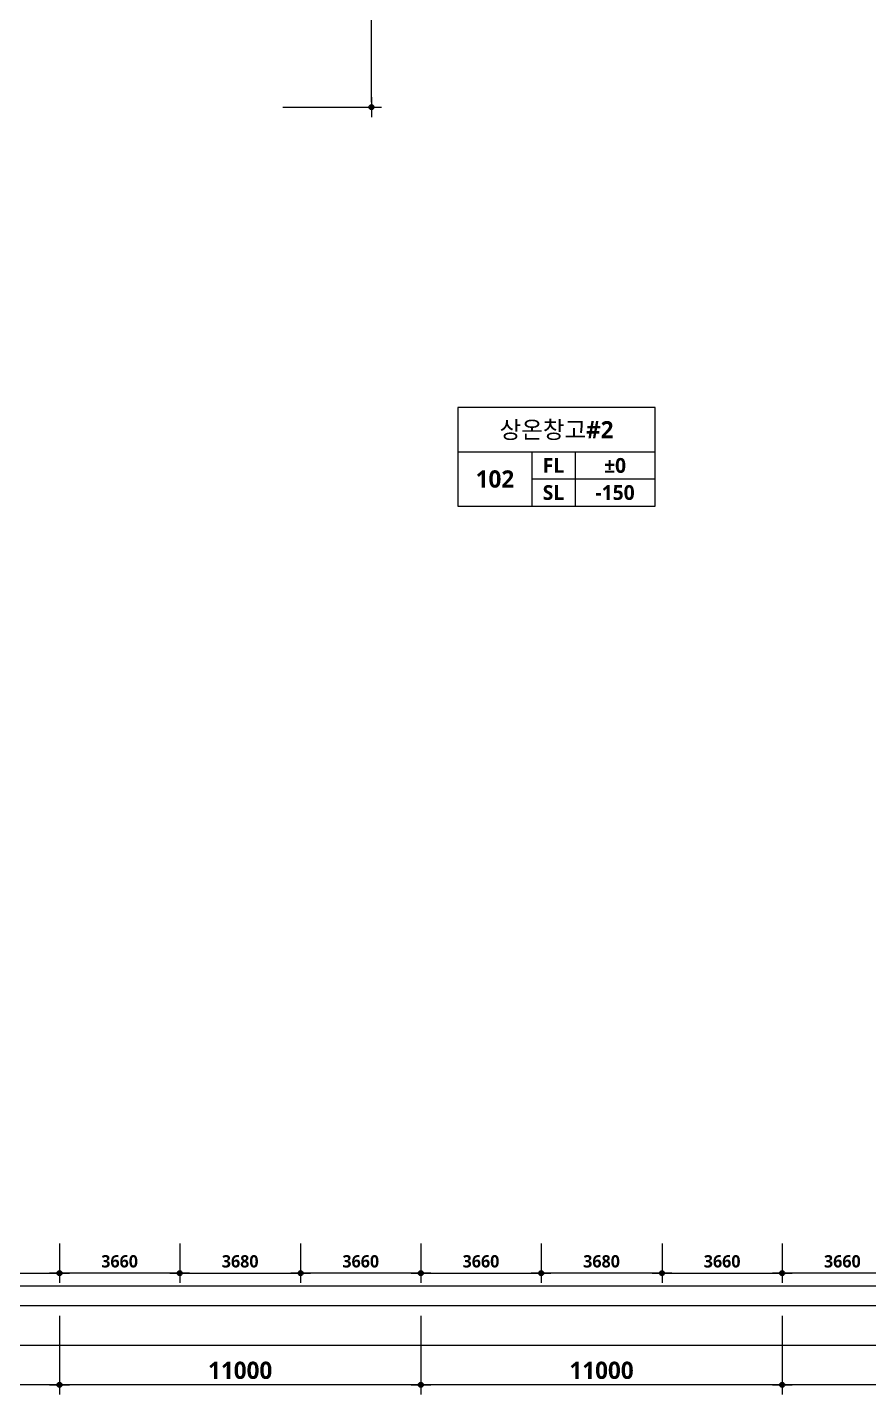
# Model space of a CAD drawing. Header units: millimetres. Extents: x -63924 to 190228206, y 0 to 456875599.
# Drawn here: x 116652 to 142260, y 273650 to 315280 of the extents above; entities that cross this region are included whole.
import ezdxf
from ezdxf.enums import TextEntityAlignment as Align

# ---------------------------------------------------------------- set-up
doc = ezdxf.new("R2010")
doc.units = ezdxf.units.MM
doc.header["$LTSCALE"] = 150
doc.header["$MEASUREMENT"] = 0
doc.header["$PDSIZE"] = -10
doc.layers.get('0').update_dxf_attribs({"linetype": 'CONTINUOUS'})
doc.layers.get('Defpoints').update_dxf_attribs({"color": 153, "linetype": 'CONTINUOUS'})
for name, color, linetype in [('A-ANNO-DIM', 4, 'CONTINUOUS'), ('A-ANNO-GRA1', 7, 'CONTINUOUS'), ('A-ANNO-TEXT1', 7, 'CONTINUOUS'), ('A-ANNO-TEXT2', 3, 'CONTINUOUS'), ('A-ST-AXIS-DIM', 7, 'CONTINUOUS')]:
    doc.layers.add(name, color=color, linetype=linetype)
doc.layers.add('G(그리드1)', color=185, linetype='CONTINUOUS', plot=False)
doc.layers.add('G(그리드2)', color=235, linetype='CONTINUOUS', plot=False)
doc.styles.add('2020음성 1차', font='')
doc.styles.add('SH_나눔', font='')
doc.styles.add('SH_대대리576', font='')
doc.styles.get('2020음성 1차').set_extended_font_data('NanumGothic', bold=True)
doc.styles.get('SH_나눔').set_extended_font_data('NanumGothic', bold=True)
doc.styles.get('SH_대대리576').set_extended_font_data('NanumGothic', bold=True)
doc.dimstyles.new('SHP 300', dxfattribs={"dimscale": 150, "dimtxt": 3.5, "dimasz": 1, "dimexe": 2, "dimexo": 2, "dimgap": 1, "dimtad": 1, "dimdec": 0, "dimzin": 0, "dimdsep": 46, "dimtxsty": 'SH_대대리576', "dimblk": 'DIMDOT', "dimcen": 0.09, "dimclrt": 3, "dimadec": 0, "dimazin": 1, "dimtfac": 1, "dimtdec": 0, "dimtix": 1, "dimtmove": 2, "dimatfit": 0, "dimldrblk": 'DIMDOT', "dimfxl": 1, "dimtolj": 1, "dimtzin": 0, "dimarcsym": 0})
doc.dimstyles.new('SHP300내부', dxfattribs={"dimscale": 150, "dimtxt": 2.5, "dimasz": 1, "dimexe": 2, "dimexo": 2, "dimgap": 1, "dimtad": 1, "dimdec": 0, "dimzin": 0, "dimdsep": 46, "dimtxsty": 'SH_대대리576', "dimblk": 'DIMDOT', "dimcen": 0.09, "dimclrd": 256, "dimclre": 256, "dimclrt": 3, "dimadec": 0, "dimazin": 1, "dimtfac": 1, "dimtdec": 0, "dimtix": 1, "dimtmove": 2, "dimatfit": 0, "dimldrblk": 'DIMDOT', "dimfxl": 1, "dimtolj": 1, "dimtzin": 0, "dimlwd": -1, "dimlwe": -1, "dimarcsym": 0})

# ---------------------------------------------------------------- blocks, each defined once
blk = doc.blocks.new('DIMDOT')
at = {"color": 0}
blk.add_line((-2, 0), (2, 0), dxfattribs=at)
for radius in [0.5, 0.25]:
    blk.add_circle((0, 0), radius, dxfattribs=at)
blk = doc.blocks.new('*D220')
at = {"layer": 'A-ANNO-DIM', "transparency": 16777216}
for p, q in [((124430, 321250), (127430, 321250)), ((127130, 313000), (127130, 321100)), ((124430, 312850), (127430, 312850))]:
    blk.add_line(p, q, dxfattribs=at)
at = {"layer": 'Defpoints', "color": 0, "transparency": 16777216}
for p in [(124130, 321250), (127130, 321250), (124130, 312850)]:
    blk.add_point(p, dxfattribs=at)
at = {"layer": 'A-ANNO-DIM', "linetype": 'ByBlock', "transparency": 16777216, "xscale": 150, "yscale": 150, "zscale": 150}
for p, rotation in [((127130, 321250), 90), ((127130, 312850), 270)]:
    blk.add_blockref('DIMDOT', p, dxfattribs=dict(at, rotation=rotation))
at = {"layer": 'A-ANNO-DIM', "color": 3, "transparency": 16777216, "insert": (126773, 317050), "char_height": 375, "attachment_point": 5, "rotation": 90, "style": 'SH_대대리576'}
blk.add_mtext('\\A1;8400', dxfattribs=at)
blk = doc.blocks.new('*D806')
at = {"layer": 'A-ANNO-DIM', "transparency": 16777216}
for p, q in [((113970, 278250), (113970, 277050)), ((117630, 278250), (117630, 277050)), ((114120, 277350), (117480, 277350))]:
    blk.add_line(p, q, dxfattribs=at)
at = {"layer": 'Defpoints', "color": 0, "transparency": 16777216}
for p in [(113970, 278550), (117630, 278550), (117630, 277350)]:
    blk.add_point(p, dxfattribs=at)
at = {"layer": 'A-ANNO-DIM', "linetype": 'ByBlock', "transparency": 16777216, "xscale": 150, "yscale": 150, "zscale": 150, "rotation": 180}
blk.add_blockref('DIMDOT', (113970, 277350), dxfattribs=at)
at = {"layer": 'A-ANNO-DIM', "linetype": 'ByBlock', "transparency": 16777216, "xscale": 150, "yscale": 150, "zscale": 150}
blk.add_blockref('DIMDOT', (117630, 277350), dxfattribs=at)
at = {"layer": 'A-ANNO-DIM', "color": 3, "transparency": 16777216, "insert": (115800, 277707), "char_height": 375, "attachment_point": 5, "style": 'SH_대대리576'}
blk.add_mtext('\\A1;3660', dxfattribs=at)
blk = doc.blocks.new('*D807')
at = {"layer": 'A-ANNO-DIM', "transparency": 16777216}
for p, q in [((124970, 278250), (124970, 277050)), ((128630, 278250), (128630, 277050)), ((128480, 277350), (125120, 277350))]:
    blk.add_line(p, q, dxfattribs=at)
at = {"layer": 'Defpoints', "color": 0, "transparency": 16777216}
for p in [(124970, 278550), (128630, 278550), (124970, 277350)]:
    blk.add_point(p, dxfattribs=at)
at = {"layer": 'A-ANNO-DIM', "linetype": 'ByBlock', "transparency": 16777216, "xscale": 150, "yscale": 150, "zscale": 150, "rotation": 180}
blk.add_blockref('DIMDOT', (124970, 277350), dxfattribs=at)
at = {"layer": 'A-ANNO-DIM', "linetype": 'ByBlock', "transparency": 16777216, "xscale": 150, "yscale": 150, "zscale": 150}
blk.add_blockref('DIMDOT', (128630, 277350), dxfattribs=at)
at = {"layer": 'A-ANNO-DIM', "color": 3, "transparency": 16777216, "insert": (126800, 277707), "char_height": 375, "attachment_point": 5, "style": 'SH_대대리576'}
blk.add_mtext('\\A1;3660', dxfattribs=at)
blk = doc.blocks.new('*D808')
at = {"layer": 'A-ANNO-DIM', "transparency": 16777216}
for p, q in [((121290, 278250), (121290, 277050)), ((124970, 278250), (124970, 277050)), ((121440, 277350), (124820, 277350))]:
    blk.add_line(p, q, dxfattribs=at)
at = {"layer": 'Defpoints', "color": 0, "transparency": 16777216}
for p in [(121290, 278550), (124970, 278550), (124970, 277350)]:
    blk.add_point(p, dxfattribs=at)
at = {"layer": 'A-ANNO-DIM', "linetype": 'ByBlock', "transparency": 16777216, "xscale": 150, "yscale": 150, "zscale": 150, "rotation": 180}
blk.add_blockref('DIMDOT', (121290, 277350), dxfattribs=at)
at = {"layer": 'A-ANNO-DIM', "linetype": 'ByBlock', "transparency": 16777216, "xscale": 150, "yscale": 150, "zscale": 150}
blk.add_blockref('DIMDOT', (124970, 277350), dxfattribs=at)
at = {"layer": 'A-ANNO-DIM', "color": 3, "transparency": 16777216, "insert": (123130, 277707), "char_height": 375, "attachment_point": 5, "style": 'SH_대대리576'}
blk.add_mtext('\\A1;3680', dxfattribs=at)
blk = doc.blocks.new('*D809')
at = {"layer": 'A-ANNO-DIM', "transparency": 16777216}
for p, q in [((117630, 278250), (117630, 277050)), ((121290, 278250), (121290, 277050)), ((121140, 277350), (117780, 277350))]:
    blk.add_line(p, q, dxfattribs=at)
at = {"layer": 'Defpoints', "color": 0, "transparency": 16777216}
for p in [(117630, 278550), (121290, 278550), (117630, 277350)]:
    blk.add_point(p, dxfattribs=at)
at = {"layer": 'A-ANNO-DIM', "linetype": 'ByBlock', "transparency": 16777216, "xscale": 150, "yscale": 150, "zscale": 150, "rotation": 180}
blk.add_blockref('DIMDOT', (117630, 277350), dxfattribs=at)
at = {"layer": 'A-ANNO-DIM', "linetype": 'ByBlock', "transparency": 16777216, "xscale": 150, "yscale": 150, "zscale": 150}
blk.add_blockref('DIMDOT', (121290, 277350), dxfattribs=at)
at = {"layer": 'A-ANNO-DIM', "color": 3, "transparency": 16777216, "insert": (119460, 277707), "char_height": 375, "attachment_point": 5, "style": 'SH_대대리576'}
blk.add_mtext('\\A1;3660', dxfattribs=at)
blk = doc.blocks.new('*D810')
at = {"layer": 'A-ANNO-DIM', "transparency": 16777216}
for p, q in [((128630, 278250), (128630, 277050)), ((132290, 278250), (132290, 277050)), ((128780, 277350), (132140, 277350))]:
    blk.add_line(p, q, dxfattribs=at)
at = {"layer": 'Defpoints', "color": 0, "transparency": 16777216}
for p in [(128630, 278550), (132290, 278550), (132290, 277350)]:
    blk.add_point(p, dxfattribs=at)
at = {"layer": 'A-ANNO-DIM', "linetype": 'ByBlock', "transparency": 16777216, "xscale": 150, "yscale": 150, "zscale": 150, "rotation": 180}
blk.add_blockref('DIMDOT', (128630, 277350), dxfattribs=at)
at = {"layer": 'A-ANNO-DIM', "linetype": 'ByBlock', "transparency": 16777216, "xscale": 150, "yscale": 150, "zscale": 150}
blk.add_blockref('DIMDOT', (132290, 277350), dxfattribs=at)
at = {"layer": 'A-ANNO-DIM', "color": 3, "transparency": 16777216, "insert": (130460, 277707), "char_height": 375, "attachment_point": 5, "style": 'SH_대대리576'}
blk.add_mtext('\\A1;3660', dxfattribs=at)
blk = doc.blocks.new('*D811')
at = {"layer": 'A-ANNO-DIM', "transparency": 16777216}
for p, q in [((132290, 278250), (132290, 277050)), ((135970, 278250), (135970, 277050)), ((135820, 277350), (132440, 277350))]:
    blk.add_line(p, q, dxfattribs=at)
at = {"layer": 'Defpoints', "color": 0, "transparency": 16777216}
for p in [(132290, 278550), (135970, 278550), (132290, 277350)]:
    blk.add_point(p, dxfattribs=at)
at = {"layer": 'A-ANNO-DIM', "linetype": 'ByBlock', "transparency": 16777216, "xscale": 150, "yscale": 150, "zscale": 150, "rotation": 180}
blk.add_blockref('DIMDOT', (132290, 277350), dxfattribs=at)
at = {"layer": 'A-ANNO-DIM', "linetype": 'ByBlock', "transparency": 16777216, "xscale": 150, "yscale": 150, "zscale": 150}
blk.add_blockref('DIMDOT', (135970, 277350), dxfattribs=at)
at = {"layer": 'A-ANNO-DIM', "color": 3, "transparency": 16777216, "insert": (134130, 277707), "char_height": 375, "attachment_point": 5, "style": 'SH_대대리576'}
blk.add_mtext('\\A1;3680', dxfattribs=at)
blk = doc.blocks.new('*D812')
at = {"layer": 'A-ANNO-DIM', "transparency": 16777216}
for p, q in [((135970, 278250), (135970, 277050)), ((139630, 278250), (139630, 277050)), ((136120, 277350), (139480, 277350))]:
    blk.add_line(p, q, dxfattribs=at)
at = {"layer": 'Defpoints', "color": 0, "transparency": 16777216}
for p in [(135970, 278550), (139630, 278550), (139630, 277350)]:
    blk.add_point(p, dxfattribs=at)
at = {"layer": 'A-ANNO-DIM', "linetype": 'ByBlock', "transparency": 16777216, "xscale": 150, "yscale": 150, "zscale": 150, "rotation": 180}
blk.add_blockref('DIMDOT', (135970, 277350), dxfattribs=at)
at = {"layer": 'A-ANNO-DIM', "linetype": 'ByBlock', "transparency": 16777216, "xscale": 150, "yscale": 150, "zscale": 150}
blk.add_blockref('DIMDOT', (139630, 277350), dxfattribs=at)
at = {"layer": 'A-ANNO-DIM', "color": 3, "transparency": 16777216, "insert": (137800, 277707), "char_height": 375, "attachment_point": 5, "style": 'SH_대대리576'}
blk.add_mtext('\\A1;3660', dxfattribs=at)
blk = doc.blocks.new('*D815')
at = {"layer": 'A-ANNO-DIM', "transparency": 16777216}
for p, q in [((139630, 278250), (139630, 277050)), ((143290, 278250), (143290, 277050)), ((143140, 277350), (139780, 277350))]:
    blk.add_line(p, q, dxfattribs=at)
at = {"layer": 'Defpoints', "color": 0, "transparency": 16777216}
for p in [(139630, 278550), (143290, 278550), (139630, 277350)]:
    blk.add_point(p, dxfattribs=at)
at = {"layer": 'A-ANNO-DIM', "linetype": 'ByBlock', "transparency": 16777216, "xscale": 150, "yscale": 150, "zscale": 150, "rotation": 180}
blk.add_blockref('DIMDOT', (139630, 277350), dxfattribs=at)
at = {"layer": 'A-ANNO-DIM', "linetype": 'ByBlock', "transparency": 16777216, "xscale": 150, "yscale": 150, "zscale": 150}
blk.add_blockref('DIMDOT', (143290, 277350), dxfattribs=at)
at = {"layer": 'A-ANNO-DIM', "color": 3, "transparency": 16777216, "insert": (141460, 277707), "char_height": 375, "attachment_point": 5, "style": 'SH_대대리576'}
blk.add_mtext('\\A1;3660', dxfattribs=at)
blk = doc.blocks.new('*D816')
at = {"layer": 'A-ST-AXIS-DIM', "color": 0, "lineweight": -2, "transparency": 16777216}
for p, q in [((106630, 276050), (106630, 273650)), ((117630, 276050), (117630, 273650)), ((117480, 273950), (106780, 273950))]:
    blk.add_line(p, q, dxfattribs=at)
at = {"layer": 'Defpoints', "color": 0, "transparency": 16777216}
for p in [(106630, 276350), (117630, 276350), (106630, 273950)]:
    blk.add_point(p, dxfattribs=at)
at = {"layer": 'A-ST-AXIS-DIM', "color": 0, "linetype": 'ByBlock', "lineweight": -2, "transparency": 16777216, "xscale": 150, "yscale": 150, "zscale": 150, "rotation": 180}
blk.add_blockref('DIMDOT', (106630, 273950), dxfattribs=at)
at = {"layer": 'A-ST-AXIS-DIM', "color": 0, "linetype": 'ByBlock', "lineweight": -2, "transparency": 16777216, "xscale": 150, "yscale": 150, "zscale": 150}
blk.add_blockref('DIMDOT', (117630, 273950), dxfattribs=at)
at = {"layer": 'A-ST-AXIS-DIM', "color": 3, "transparency": 16777216, "insert": (112130, 274388), "char_height": 525, "attachment_point": 5, "style": 'SH_대대리576'}
blk.add_mtext('\\A1;11000', dxfattribs=at)
blk = doc.blocks.new('*D817')
at = {"layer": 'A-ST-AXIS-DIM', "color": 0, "lineweight": -2, "transparency": 16777216}
for p, q in [((117630, 276050), (117630, 273650)), ((128630, 276050), (128630, 273650)), ((128480, 273950), (117780, 273950))]:
    blk.add_line(p, q, dxfattribs=at)
at = {"layer": 'Defpoints', "color": 0, "transparency": 16777216}
for p in [(117630, 276350), (128630, 276350), (117630, 273950)]:
    blk.add_point(p, dxfattribs=at)
at = {"layer": 'A-ST-AXIS-DIM', "color": 0, "linetype": 'ByBlock', "lineweight": -2, "transparency": 16777216, "xscale": 150, "yscale": 150, "zscale": 150, "rotation": 180}
blk.add_blockref('DIMDOT', (117630, 273950), dxfattribs=at)
at = {"layer": 'A-ST-AXIS-DIM', "color": 0, "linetype": 'ByBlock', "lineweight": -2, "transparency": 16777216, "xscale": 150, "yscale": 150, "zscale": 150}
blk.add_blockref('DIMDOT', (128630, 273950), dxfattribs=at)
at = {"layer": 'A-ST-AXIS-DIM', "color": 3, "transparency": 16777216, "insert": (123130, 274388), "char_height": 525, "attachment_point": 5, "style": 'SH_대대리576'}
blk.add_mtext('\\A1;11000', dxfattribs=at)
blk = doc.blocks.new('*D818')
at = {"layer": 'A-ST-AXIS-DIM', "color": 0, "lineweight": -2, "transparency": 16777216}
for p, q in [((128630, 276050), (128630, 273650)), ((139630, 276050), (139630, 273650)), ((139480, 273950), (128780, 273950))]:
    blk.add_line(p, q, dxfattribs=at)
at = {"layer": 'Defpoints', "color": 0, "transparency": 16777216}
for p in [(128630, 276350), (139630, 276350), (128630, 273950)]:
    blk.add_point(p, dxfattribs=at)
at = {"layer": 'A-ST-AXIS-DIM', "color": 0, "linetype": 'ByBlock', "lineweight": -2, "transparency": 16777216, "xscale": 150, "yscale": 150, "zscale": 150, "rotation": 180}
blk.add_blockref('DIMDOT', (128630, 273950), dxfattribs=at)
at = {"layer": 'A-ST-AXIS-DIM', "color": 0, "linetype": 'ByBlock', "lineweight": -2, "transparency": 16777216, "xscale": 150, "yscale": 150, "zscale": 150}
blk.add_blockref('DIMDOT', (139630, 273950), dxfattribs=at)
at = {"layer": 'A-ST-AXIS-DIM', "color": 3, "transparency": 16777216, "insert": (134130, 274388), "char_height": 525, "attachment_point": 5, "style": 'SH_대대리576'}
blk.add_mtext('\\A1;11000', dxfattribs=at)
blk = doc.blocks.new('*D819')
at = {"layer": 'A-ST-AXIS-DIM', "color": 0, "lineweight": -2, "transparency": 16777216}
for p, q in [((139630, 276050), (139630, 273650)), ((150630, 276050), (150630, 273650)), ((150480, 273950), (139780, 273950))]:
    blk.add_line(p, q, dxfattribs=at)
at = {"layer": 'Defpoints', "color": 0, "transparency": 16777216}
for p in [(139630, 276350), (150630, 276350), (139630, 273950)]:
    blk.add_point(p, dxfattribs=at)
at = {"layer": 'A-ST-AXIS-DIM', "color": 0, "linetype": 'ByBlock', "lineweight": -2, "transparency": 16777216, "xscale": 150, "yscale": 150, "zscale": 150, "rotation": 180}
blk.add_blockref('DIMDOT', (139630, 273950), dxfattribs=at)
at = {"layer": 'A-ST-AXIS-DIM', "color": 0, "linetype": 'ByBlock', "lineweight": -2, "transparency": 16777216, "xscale": 150, "yscale": 150, "zscale": 150}
blk.add_blockref('DIMDOT', (150630, 273950), dxfattribs=at)
at = {"layer": 'A-ST-AXIS-DIM', "color": 3, "transparency": 16777216, "insert": (145130, 274388), "char_height": 525, "attachment_point": 5, "style": 'SH_대대리576'}
blk.add_mtext('\\A1;11000', dxfattribs=at)
blk = doc.blocks.new('G$C9D92D8A7')
at = {"layer": 'A-ANNO-GRA1'}
for p, q in [((0, 11), (40, 11)), ((15, 11), (15, 0)), ((23.75, 11), (23.75, 0)), ((15, 5.5), (40, 5.5))]:
    blk.add_line(p, q, dxfattribs=at)
blk.add_lwpolyline([(0, 20), (0, 0), (40, 0), (40, 20)], close=True, dxfattribs=at)
at = {"style": '2020음성 1차'}
for tag, height, p in [('실명', 3.5, (20, 15.5)), ('마감레벨', 3, (31.875, 8.25)), ('실번호', 3.5, (7.5, 5.5)), ('구조레벨', 3, (31.875, 2.75))]:
    blk.add_attdef(tag, text='', height=height, dxfattribs=at).set_placement(p, align=Align.MIDDLE_CENTER)
at = {"layer": 'A-ANNO-TEXT1', "style": 'SH_나눔'}
for s, p in [('FL', (19.375, 8.25)), ('SL', (19.375, 2.75))]:
    blk.add_text(s, height=3, dxfattribs=at).set_placement(p, align=Align.MIDDLE)

msp = doc.modelspace()

# ---------------------------------------------------------------- linework, layer by layer
at = {"layer": 'G(그리드1)'}
for points in [[(171630, 273950), (98230, 273950), (98230, 369550), (171630, 369550)], [(170430, 275150), (99430, 275150), (99430, 368350), (170430, 368350)], [(169230, 276350), (100630, 276350), (100630, 367150), (169230, 367150)]]:
    msp.add_lwpolyline(points, close=True, dxfattribs=at)
at = {"layer": 'G(그리드2)'}
msp.add_lwpolyline([(168630, 276950), (101230, 276950), (101230, 366550), (168630, 366550)], close=True, dxfattribs=at)

# ---------------------------------------------------------------- block references
at = {"layer": 'A-ANNO-TEXT1'}
ref = msp.add_blockref('G$C9D92D8A7', (129759.9, 300704.1), dxfattribs=dict(at, xscale=150, yscale=150, zscale=150))
ref.add_attrib('실명', '상온창고#2', dxfattribs={"layer": 'A-ANNO-TEXT2', "height": 525, "style": '2020음성 1차'}).set_placement((132759.9, 303029.1, 103000), align=Align.MIDDLE_CENTER)
ref.add_attrib('실번호', '102', dxfattribs={"layer": 'A-ANNO-TEXT2', "height": 525, "style": '2020음성 1차'}).set_placement((130884.9, 301529.1, 103000), align=Align.MIDDLE_CENTER)
ref.add_attrib('마감레벨', '%%p0', dxfattribs={"height": 450, "style": '2020음성 1차'}).set_placement((134541.1, 301941.6, 103000), align=Align.MIDDLE_CENTER)
ref.add_attrib('구조레벨', '-150', dxfattribs={"height": 450, "style": '2020음성 1차'}).set_placement((134541.1, 301116.6, 103000), align=Align.MIDDLE_CENTER)

# ---------------------------------------------------------------- dimensions: what is measured, and where the dimension line sits
at = {"layer": 'A-ANNO-DIM'}
dim = msp.add_linear_dim(base=(127130, 321250), p1=(124130, 312850), p2=(124130, 321250), angle=270, dimstyle='SHP300내부', dxfattribs=at)
dim.commit()
dim.dimension.update_dxf_attribs({"geometry": '*D220', "text_midpoint": (126773.1, 317050)})
for base, p1, p2, picture, middle in [((117630, 277350), (113970, 278550), (117630, 278550), '*D806', (115800, 277706.9)), ((124970, 277350), (121290, 278550), (124970, 278550), '*D808', (123130, 277706.9)), ((132290, 277350), (128630, 278550), (132290, 278550), '*D810', (130460, 277706.9)), ((139630, 277350), (135970, 278550), (139630, 278550), '*D812', (137800, 277706.9))]:
    dim = msp.add_linear_dim(base=base, p1=p1, p2=p2, dimstyle='SHP300내부', override={"dimtxsty": 'SH_대대리576', "dimldrblk": 'DIMDOT'}, dxfattribs=at)
    dim.commit()
    dim.dimension.update_dxf_attribs({"geometry": picture, "text_midpoint": middle})
for base, p1, p2, picture, middle in [((117630, 277350), (121290, 278550), (117630, 278550), '*D809', (119460, 277706.9)), ((124970, 277350), (128630, 278550), (124970, 278550), '*D807', (126800, 277706.9)), ((132290, 277350), (135970, 278550), (132290, 278550), '*D811', (134130, 277706.9)), ((139630, 277350), (143290, 278550), (139630, 278550), '*D815', (141460, 277706.9))]:
    dim = msp.add_linear_dim(base=base, p1=p1, p2=p2, angle=180, dimstyle='SHP300내부', override={"dimtxsty": 'SH_대대리576', "dimldrblk": 'DIMDOT'}, dxfattribs=at)
    dim.commit()
    dim.dimension.update_dxf_attribs({"geometry": picture, "text_midpoint": middle})
at = {"layer": 'A-ST-AXIS-DIM'}
for base, p1, p2, picture, middle in [((106630, 273950), (117630, 276350), (106630, 276350), '*D816', (112130, 274387.9)), ((117630, 273950), (128630, 276350), (117630, 276350), '*D817', (123130, 274387.9)), ((128630, 273950), (139630, 276350), (128630, 276350), '*D818', (134130, 274387.9)), ((139630, 273950), (150630, 276350), (139630, 276350), '*D819', (145130, 274387.9))]:
    dim = msp.add_linear_dim(base=base, p1=p1, p2=p2, dimstyle='SHP 300', override={"dimtxsty": 'SH_대대리576', "dimldrblk": 'DIMDOT'}, dxfattribs=at)
    dim.commit()
    dim.dimension.update_dxf_attribs({"geometry": picture, "text_midpoint": middle})

doc.saveas('drawing.dxf')
